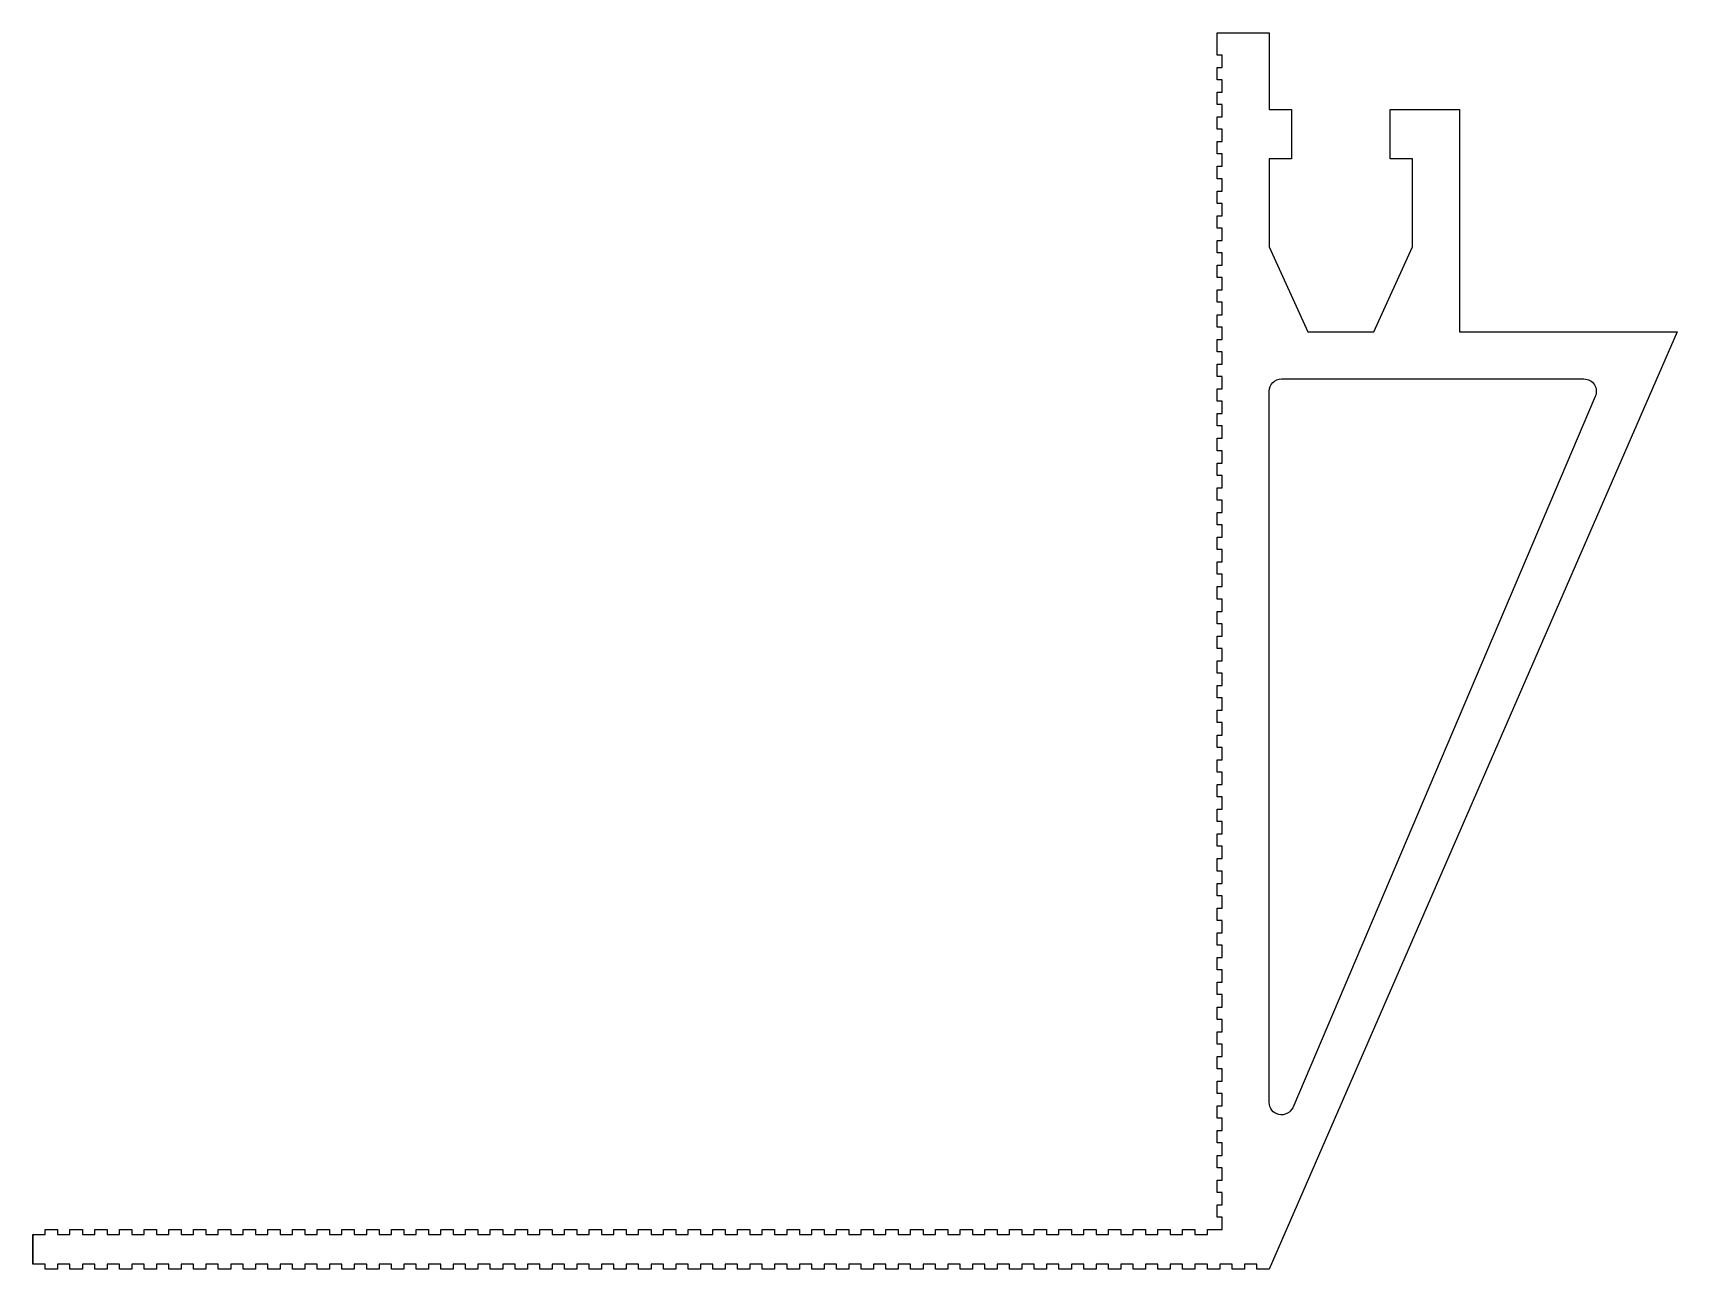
# Model space of a CAD drawing. Extents: x 108.9 to 175.4, y 190.8 to 240.8.
import ezdxf

# ---------------------------------------------------------------- set-up
doc = ezdxf.new("R2010")
doc.units = 0
doc.header["$LTSCALE"] = 15
doc.layers.get('0').update_dxf_attribs({"linetype": 'CONTINUOUS'})

msp = doc.modelspace()

# ---------------------------------------------------------------- linework, layer by layer
at = {"color": 0, "linetype": 'CONTINUOUS', "ltscale": 0.05}
msp.add_lwpolyline([(143.866, 192.172), (144.366, 192.172), (144.366, 192.372), (144.866, 192.372), (144.866, 192.172), (145.366, 192.172), (145.366, 192.372), (145.866, 192.372), (145.866, 192.172), (146.366, 192.172), (146.366, 192.372), (146.866, 192.372), (146.866, 192.172), (147.366, 192.172), (147.366, 192.372), (147.866, 192.372), (147.866, 192.172), (148.366, 192.172), (148.366, 192.372), (148.866, 192.372), (148.866, 192.172), (149.366, 192.172), (149.366, 192.372), (149.866, 192.372), (149.866, 192.172), (150.366, 192.172), (150.366, 192.372), (150.866, 192.372), (150.866, 192.172), (151.366, 192.172), (151.366, 192.372), (151.866, 192.372), (151.866, 192.172), (152.366, 192.172), (152.366, 192.372), (152.866, 192.372), (152.866, 192.172), (153.366, 192.172), (153.366, 192.372), (153.866, 192.372), (153.866, 192.172), (154.366, 192.172), (154.366, 192.372), (154.866, 192.372), (154.866, 192.172), (155.366, 192.172), (155.366, 192.372), (155.866, 192.372), (155.866, 192.172), (156.366, 192.172), (156.366, 192.372), (156.966, 192.372), (156.966, 192.872), (156.766, 192.872), (156.766, 193.372), (156.966, 193.372), (156.966, 193.872), (156.766, 193.872), (156.766, 194.372), (156.966, 194.372), (156.966, 194.872), (156.766, 194.872), (156.766, 195.372), (156.966, 195.372), (156.966, 195.872), (156.766, 195.872), (156.766, 196.372), (156.966, 196.372), (156.966, 196.872), (156.766, 196.872), (156.766, 197.372), (156.966, 197.372), (156.966, 197.872), (156.766, 197.872), (156.766, 198.372), (156.966, 198.372), (156.966, 198.872), (156.766, 198.872), (156.766, 199.372), (156.966, 199.372), (156.966, 199.872), (156.766, 199.872), (156.766, 200.372), (156.966, 200.372), (156.966, 200.872), (156.766, 200.872), (156.766, 201.372), (156.966, 201.372), (156.966, 201.872), (156.766, 201.872), (156.766, 202.372), (156.966, 202.372), (156.966, 202.872), (156.766, 202.872), (156.766, 203.372), (156.966, 203.372), (156.966, 203.872), (156.766, 203.872), (156.766, 204.372), (156.966, 204.372), (156.966, 204.872), (156.766, 204.872), (156.766, 205.372), (156.966, 205.372), (156.966, 205.872), (156.766, 205.872), (156.766, 206.372), (156.966, 206.372), (156.966, 206.872), (156.766, 206.872), (156.766, 207.372), (156.966, 207.372), (156.966, 207.872), (156.766, 207.872), (156.766, 208.372), (156.966, 208.372), (156.966, 208.872), (156.766, 208.872), (156.766, 209.372), (156.966, 209.372), (156.966, 209.872), (156.766, 209.872), (156.766, 210.372), (156.966, 210.372), (156.966, 210.872), (156.766, 210.872), (156.766, 211.372), (156.966, 211.372), (156.966, 211.872), (156.766, 211.872), (156.766, 212.372), (156.966, 212.372), (156.966, 212.872), (156.766, 212.872), (156.766, 213.372), (156.966, 213.372), (156.966, 213.872), (156.766, 213.872), (156.766, 214.372), (156.966, 214.372), (156.966, 214.872), (156.766, 214.872), (156.766, 215.372), (156.966, 215.372), (156.966, 215.872), (156.766, 215.872), (156.766, 216.372), (156.966, 216.372), (156.966, 216.872), (156.766, 216.872), (156.766, 217.372), (156.966, 217.372), (156.966, 217.872), (156.766, 217.872), (156.766, 218.372), (156.966, 218.372), (156.966, 218.872), (156.766, 218.872), (156.766, 219.372), (156.966, 219.372), (156.966, 219.872), (156.766, 219.872), (156.766, 220.372), (156.966, 220.372), (156.966, 220.872), (156.766, 220.872), (156.766, 221.372), (156.966, 221.372), (156.966, 221.872), (156.766, 221.872), (156.766, 222.372), (156.966, 222.372), (156.966, 222.872), (156.766, 222.872), (156.766, 223.372), (156.966, 223.372), (156.966, 223.872), (156.766, 223.872), (156.766, 224.372), (156.966, 224.372), (156.966, 224.872), (156.766, 224.872), (156.766, 225.372), (156.966, 225.372), (156.966, 225.872), (156.766, 225.872), (156.766, 226.372), (156.966, 226.372), (156.966, 226.872), (156.766, 226.872), (156.766, 227.372), (156.966, 227.372), (156.966, 227.872), (156.766, 227.872), (156.766, 228.372), (156.966, 228.372), (156.966, 228.872), (156.766, 228.872), (156.766, 229.372), (156.966, 229.372), (156.966, 229.872), (156.766, 229.872), (156.766, 230.372), (156.966, 230.372), (156.966, 230.872), (156.766, 230.872), (156.766, 231.372), (156.966, 231.372), (156.966, 231.872), (156.766, 231.872), (156.766, 232.372), (156.966, 232.372), (156.966, 232.872), (156.766, 232.872), (156.766, 233.372), (156.966, 233.372), (156.966, 233.872), (156.766, 233.872), (156.766, 234.372), (156.966, 234.372), (156.966, 234.872), (156.766, 234.872), (156.766, 235.372), (156.966, 235.372), (156.966, 235.872), (156.766, 235.872), (156.766, 236.372), (156.966, 236.372), (156.966, 236.872), (156.766, 236.872), (156.766, 237.372), (156.966, 237.372), (156.966, 237.872), (156.766, 237.872), (156.766, 238.372), (156.966, 238.372), (156.966, 238.872), (156.766, 238.872), (156.766, 239.372), (156.966, 239.372), (156.966, 239.872), (156.766, 239.872), (156.766, 240.769), (158.866, 240.769), (158.866, 237.669), (159.766, 237.669), (159.766, 235.669), (158.866, 235.669), (158.866, 232.122), (160.428, 228.672), (163.104, 228.672), (164.666, 232.122), (164.666, 235.669), (163.766, 235.669), (163.766, 237.669), (166.566, 237.669), (166.566, 228.672), (175.366, 228.672), (158.866, 190.772), (158.366, 190.772), (158.366, 190.972), (157.866, 190.972), (157.866, 190.772), (157.366, 190.772), (157.366, 190.972), (156.866, 190.972), (156.866, 190.772), (156.366, 190.772), (156.366, 190.972), (155.866, 190.972), (155.866, 190.772), (155.366, 190.772), (155.366, 190.972), (154.866, 190.972), (154.866, 190.772), (154.366, 190.772), (154.366, 190.972), (153.866, 190.972), (153.866, 190.772), (153.366, 190.772), (153.366, 190.972), (152.866, 190.972), (152.866, 190.772), (152.366, 190.772), (152.366, 190.972), (151.866, 190.972), (151.866, 190.772), (151.366, 190.772), (151.366, 190.972), (150.866, 190.972), (150.866, 190.772), (150.366, 190.772), (150.366, 190.972), (149.866, 190.972), (149.866, 190.772), (149.366, 190.772), (149.366, 190.972), (148.866, 190.972), (148.866, 190.772), (148.366, 190.772), (148.366, 190.972), (147.866, 190.972), (147.866, 190.772), (147.366, 190.772), (147.366, 190.972), (146.866, 190.972), (146.866, 190.772), (146.366, 190.772), (146.366, 190.972), (145.866, 190.972), (145.866, 190.772), (145.366, 190.772), (145.366, 190.972), (144.866, 190.972), (144.866, 190.772), (144.366, 190.772), (144.366, 190.972), (143.866, 190.972), (143.866, 190.772), (143.366, 190.772), (143.366, 190.972), (142.866, 190.972), (142.866, 190.772), (142.366, 190.772), (142.366, 190.972), (141.866, 190.972), (141.866, 190.772), (141.366, 190.772), (141.366, 190.972), (140.866, 190.972), (140.866, 190.772), (140.366, 190.772), (140.366, 190.972), (139.866, 190.972), (139.866, 190.772), (139.366, 190.772), (139.366, 190.972), (138.866, 190.972), (138.866, 190.772), (138.366, 190.772), (138.366, 190.972), (137.866, 190.972), (137.866, 190.772), (137.366, 190.772), (137.366, 190.972), (136.866, 190.972), (136.866, 190.772), (136.366, 190.772), (136.366, 190.972), (135.866, 190.972), (135.866, 190.772), (135.366, 190.772), (135.366, 190.972), (134.866, 190.972), (134.866, 190.772), (134.366, 190.772), (134.366, 190.972), (133.866, 190.972), (133.866, 190.772), (133.366, 190.772), (133.366, 190.972), (132.866, 190.972), (132.866, 190.772), (132.366, 190.772), (132.366, 190.972), (131.866, 190.972), (131.866, 190.772), (131.366, 190.772), (131.366, 190.972), (130.866, 190.972), (130.866, 190.772), (130.366, 190.772), (130.366, 190.972), (129.866, 190.972), (129.866, 190.772), (129.366, 190.772), (129.366, 190.972), (128.866, 190.972), (128.866, 190.772), (128.366, 190.772), (128.366, 190.972), (127.866, 190.972), (127.866, 190.772), (127.366, 190.772), (127.366, 190.972), (126.866, 190.972), (126.866, 190.772), (126.366, 190.772), (126.366, 190.972), (125.866, 190.972), (125.866, 190.772), (125.366, 190.772), (125.366, 190.972), (124.866, 190.972), (124.866, 190.772), (124.366, 190.772), (124.366, 190.972), (123.866, 190.972), (123.866, 190.772), (123.366, 190.772), (123.366, 190.972), (122.866, 190.972), (122.866, 190.772), (122.366, 190.772), (122.366, 190.972), (121.866, 190.972), (121.866, 190.772), (121.366, 190.772), (121.366, 190.972), (120.866, 190.972), (120.866, 190.772), (120.366, 190.772), (120.366, 190.972), (119.866, 190.972), (119.866, 190.772), (119.366, 190.772), (119.366, 190.972), (118.866, 190.972), (118.866, 190.772), (118.366, 190.772), (118.366, 190.972), (117.866, 190.972), (117.866, 190.772), (117.366, 190.772), (117.366, 190.972), (116.866, 190.972), (116.866, 190.772), (116.366, 190.772), (116.366, 190.972), (115.866, 190.972), (115.866, 190.772), (115.366, 190.772), (115.366, 190.972), (114.866, 190.972), (114.866, 190.772), (114.366, 190.772), (114.366, 190.972), (113.866, 190.972), (113.866, 190.772), (113.366, 190.772), (113.366, 190.972), (112.866, 190.972), (112.866, 190.772), (112.366, 190.772), (112.366, 190.972), (111.866, 190.972), (111.866, 190.772), (111.366, 190.772), (111.366, 190.972), (110.866, 190.972), (110.866, 190.772), (110.366, 190.772), (110.366, 190.972), (109.866, 190.972), (109.866, 190.772), (109.366, 190.772), (109.366, 190.972), (108.866, 190.972), (108.866, 192.172), (108.866, 190.972), (108.866, 192.172), (109.366, 192.172), (109.366, 192.372), (109.866, 192.372), (109.866, 192.172), (110.366, 192.172), (110.366, 192.372), (110.866, 192.372), (110.866, 192.172), (111.366, 192.172), (111.366, 192.372), (111.866, 192.372), (111.866, 192.172), (112.366, 192.172), (112.366, 192.372), (112.866, 192.372), (112.866, 192.172), (113.366, 192.172), (113.366, 192.372), (113.866, 192.372), (113.866, 192.172), (114.366, 192.172), (114.366, 192.372), (114.866, 192.372), (114.866, 192.172), (115.366, 192.172), (115.366, 192.372), (115.866, 192.372), (115.866, 192.172), (116.366, 192.172), (116.366, 192.372), (116.866, 192.372), (116.866, 192.172), (117.366, 192.172), (117.366, 192.372), (117.866, 192.372), (117.866, 192.172), (118.366, 192.172), (118.366, 192.372), (118.866, 192.372), (118.866, 192.172), (119.366, 192.172), (119.366, 192.372), (119.866, 192.372), (119.866, 192.172), (120.366, 192.172), (120.366, 192.372), (120.866, 192.372), (120.866, 192.172), (121.366, 192.172), (121.366, 192.372), (121.866, 192.372), (121.866, 192.172), (122.366, 192.172), (122.366, 192.372), (122.866, 192.372), (122.866, 192.172), (123.366, 192.172), (123.366, 192.372), (123.866, 192.372), (123.866, 192.172), (124.366, 192.172), (124.366, 192.372), (124.866, 192.372), (124.866, 192.172), (125.366, 192.172), (125.366, 192.372), (125.866, 192.372), (125.866, 192.172), (126.366, 192.172), (126.366, 192.372), (126.866, 192.372), (126.866, 192.172), (127.366, 192.172), (127.366, 192.372), (127.866, 192.372), (127.866, 192.172), (128.366, 192.172), (128.366, 192.372), (128.866, 192.372), (128.866, 192.172), (129.366, 192.172), (129.366, 192.372), (129.866, 192.372), (129.866, 192.172), (130.366, 192.172), (130.366, 192.372), (130.866, 192.372), (130.866, 192.172), (131.366, 192.172), (131.366, 192.372), (131.866, 192.372), (131.866, 192.172), (132.366, 192.172), (132.366, 192.372), (132.866, 192.372), (132.866, 192.172), (133.366, 192.172), (133.366, 192.372), (133.866, 192.372), (133.866, 192.172), (134.366, 192.172), (134.366, 192.372), (134.866, 192.372), (134.866, 192.172), (135.366, 192.172), (135.366, 192.372), (135.866, 192.372), (135.866, 192.172), (136.366, 192.172), (136.366, 192.372), (136.866, 192.372), (136.866, 192.172), (137.366, 192.172), (137.366, 192.372), (137.866, 192.372), (137.866, 192.172), (138.366, 192.172), (138.366, 192.372), (138.866, 192.372), (138.866, 192.172), (139.366, 192.172), (139.366, 192.372), (139.866, 192.372), (139.866, 192.172), (140.366, 192.172), (140.366, 192.372), (140.866, 192.372), (140.866, 192.172), (141.366, 192.172), (141.366, 192.372), (141.866, 192.372), (141.866, 192.172), (142.366, 192.172), (142.366, 192.372), (142.866, 192.372), (142.866, 192.172), (143.366, 192.172), (143.366, 192.372), (143.866, 192.372)], close=True, dxfattribs=at)
msp.add_lwpolyline([(159.366, 226.772), (171.596, 226.772, -0.54885), (172.049, 226.06), (159.819, 197.3, -0.802293), (158.866, 197.512), (158.866, 226.272, -0.414214)], format="xyb", close=True, dxfattribs=at)

doc.saveas('drawing.dxf')
